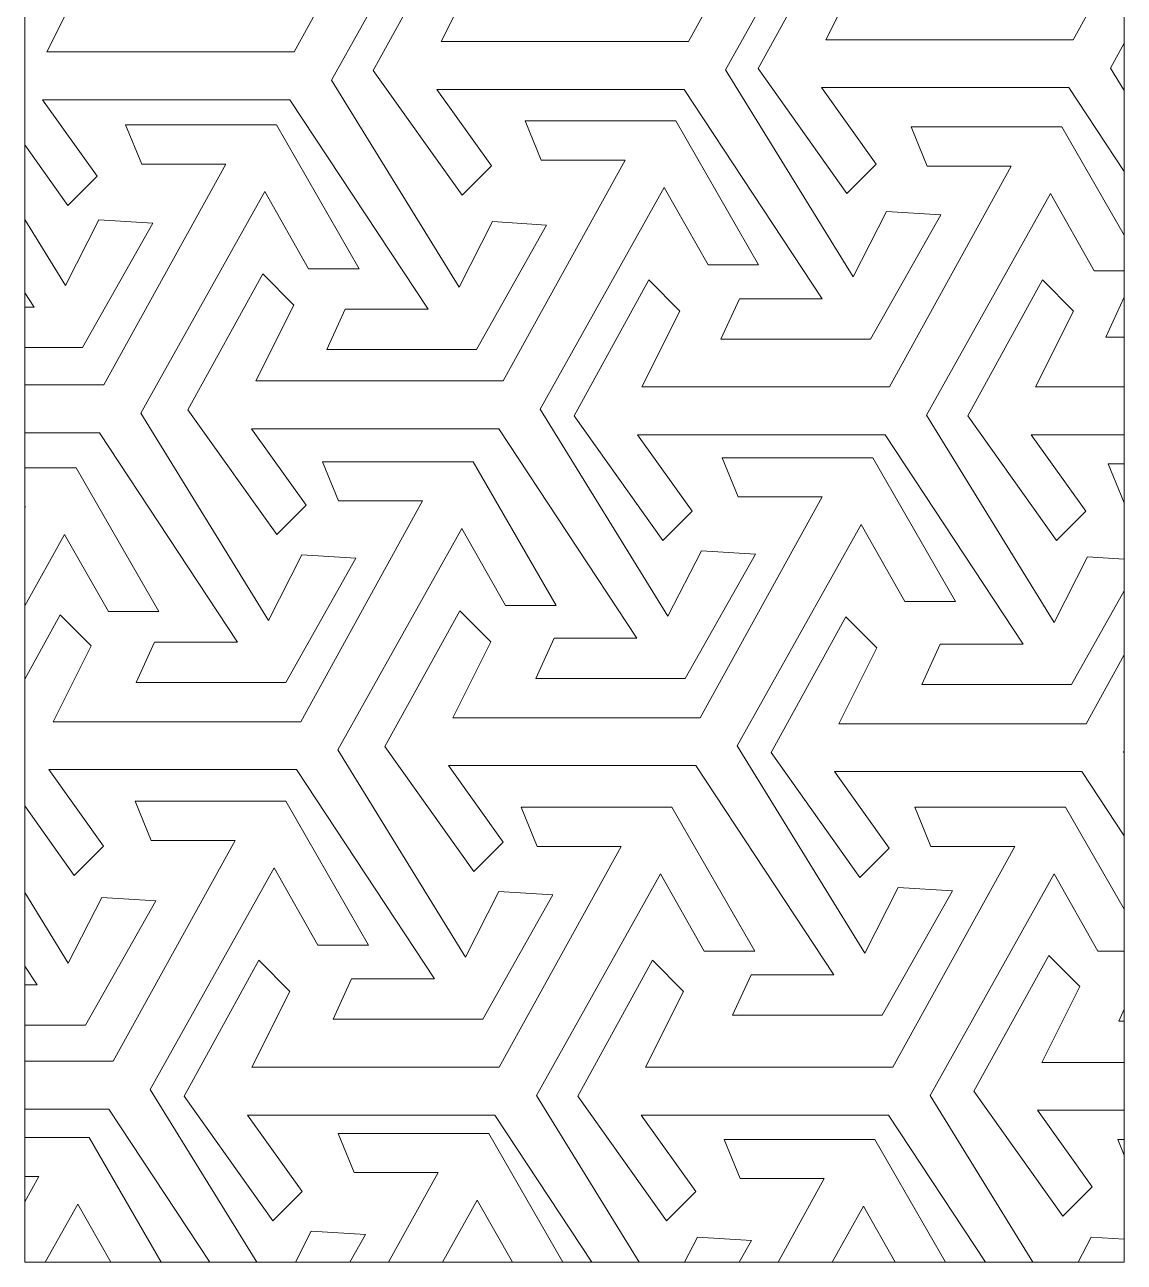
# Model space of a CAD drawing. Header units: centimetres. Extents: x -80 to 66, y -27 to 25.
# Drawn here: x 1.39 to 10.22, y -6.52 to 3.41 of the extents above; entities that cross this region are included whole.
import ezdxf

# ---------------------------------------------------------------- set-up
doc = ezdxf.new("R2010")
doc.units = ezdxf.units.CM
doc.header["$MEASUREMENT"] = 0
doc.layers.add('Layer 1', color=7, linetype='Continuous')

msp = doc.modelspace()

# ---------------------------------------------------------------- linework, layer by layer
at = {"layer": 'Layer 1', "lineweight": 20}
for points, knots in [([(1.39171, 10.03271), (1.39171, 10.03271), (10.22062, 10.03271), (10.22062, 10.03271), (10.22062, 10.03271), (10.22062, -6.52151), (10.22062, -6.52151), (10.22062, -6.52151), (1.39171, -6.52151), (1.39171, -6.52151), (1.39171, -6.52151), (1.39171, 10.03271), (1.39171, 10.03271)], [0, 0, 0, 0, 0.25, 0.25, 0.25, 0.5, 0.5, 0.5, 0.75, 0.75, 0.75, 1, 1, 1, 1]), ([(4.9036, 2.04506), (4.9036, 2.04506), (5.13919, 2.28062), (5.13919, 2.28062), (5.13919, 2.28062), (4.70035, 2.89502), (4.70035, 2.89502), (4.70035, 2.89502), (6.68665, 2.89502), (6.68665, 2.89502), (6.68665, 2.89502), (7.79529, 1.21358), (7.79529, 1.21358), (7.79529, 1.21358), (7.1301, 1.21358), (7.1301, 1.21358), (7.1301, 1.21358), (6.98229, 0.89022), (6.98229, 0.89022), (6.98229, 0.89022), (8.18331, 0.89022), (8.18331, 0.89022), (8.18331, 0.89022), (8.74687, 1.888), (8.74687, 1.888), (8.74687, 1.888), (8.31265, 1.91572), (8.31265, 1.91572), (8.31265, 1.91572), (8.04473, 1.38912), (8.04473, 1.38912), (8.04473, 1.38912), (7.01925, 3.05208), (7.01925, 3.05208), (7.01925, 3.05208), (8.01497, 4.83098), (8.01497, 4.83098), (8.01497, 4.83098), (8.36604, 4.21197), (8.36604, 4.21197), (8.36604, 4.21197), (8.77253, 4.21197), (8.77253, 4.21197), (8.77253, 4.21197), (8.10735, 5.36681), (8.10735, 5.36681), (8.10735, 5.36681), (6.89707, 5.36681), (6.89707, 5.36681), (6.89707, 5.36681), (7.02642, 5.05269), (7.02642, 5.05269), (7.02642, 5.05269), (7.70085, 5.05269), (7.70085, 5.05269), (7.70085, 5.05269), (6.72153, 3.27887), (6.72153, 3.27887), (6.72153, 3.27887), (4.7352, 3.27887), (4.7352, 3.27887), (4.7352, 3.27887), (5.04009, 3.88863), (5.04009, 3.88863), (5.04009, 3.88863), (4.79067, 4.13807), (4.79067, 4.13807), (4.79067, 4.13807), (4.19012, 3.04789), (4.19012, 3.04789), (4.19012, 3.04789), (4.9036, 2.04506), (4.9036, 2.04506)], [0, 0, 0, 0, 0.0416667, 0.0416667, 0.0416667, 0.0833333, 0.0833333, 0.0833333, 0.125, 0.125, 0.125, 0.1666667, 0.1666667, 0.1666667, 0.2083333, 0.2083333, 0.2083333, 0.25, 0.25, 0.25, 0.2916667, 0.2916667, 0.2916667, 0.3333333, 0.3333333, 0.3333333, 0.375, 0.375, 0.375, 0.4166667, 0.4166667, 0.4166667, 0.4583333, 0.4583333, 0.4583333, 0.5, 0.5, 0.5, 0.5416667, 0.5416667, 0.5416667, 0.5833333, 0.5833333, 0.5833333, 0.625, 0.625, 0.625, 0.6666667, 0.6666667, 0.6666667, 0.7083333, 0.7083333, 0.7083333, 0.75, 0.75, 0.75, 0.7916667, 0.7916667, 0.7916667, 0.8333333, 0.8333333, 0.8333333, 0.875, 0.875, 0.875, 0.9166667, 0.9166667, 0.9166667, 0.9583333, 0.9583333, 0.9583333, 1, 1, 1, 1]), ([(1.73832, 1.96254), (1.73832, 1.96254), (1.97391, 2.19811), (1.97391, 2.19811), (1.97391, 2.19811), (1.53507, 2.81251), (1.53507, 2.81251), (1.53507, 2.81251), (3.52137, 2.81251), (3.52137, 2.81251), (3.52137, 2.81251), (4.63001, 1.13107), (4.63001, 1.13107), (4.63001, 1.13107), (3.96482, 1.13107), (3.96482, 1.13107), (3.96482, 1.13107), (3.81701, 0.80771), (3.81701, 0.80771), (3.81701, 0.80771), (5.01803, 0.80771), (5.01803, 0.80771), (5.01803, 0.80771), (5.58159, 1.80549), (5.58159, 1.80549), (5.58159, 1.80549), (5.14736, 1.83321), (5.14736, 1.83321), (5.14736, 1.83321), (4.87945, 1.30661), (4.87945, 1.30661), (4.87945, 1.30661), (3.85397, 2.96957), (3.85397, 2.96957), (3.85397, 2.96957), (4.84969, 4.74847), (4.84969, 4.74847), (4.84969, 4.74847), (5.20075, 4.12946), (5.20075, 4.12946), (5.20075, 4.12946), (5.60725, 4.12946), (5.60725, 4.12946), (5.60725, 4.12946), (4.94207, 5.2843), (4.94207, 5.2843), (4.94207, 5.2843), (3.73178, 5.2843), (3.73178, 5.2843), (3.73178, 5.2843), (3.86114, 4.97018), (3.86114, 4.97018), (3.86114, 4.97018), (4.53557, 4.97018), (4.53557, 4.97018), (4.53557, 4.97018), (3.55625, 3.19636), (3.55625, 3.19636), (3.55625, 3.19636), (1.56992, 3.19636), (1.56992, 3.19636), (1.56992, 3.19636), (1.87481, 3.80612), (1.87481, 3.80612), (1.87481, 3.80612), (1.62539, 4.05556), (1.62539, 4.05556), (1.62539, 4.05556), (1.39171, 3.63136), (1.39171, 3.63136)], [0, 0, 0, 0, 0.0434783, 0.0434783, 0.0434783, 0.0869565, 0.0869565, 0.0869565, 0.1304348, 0.1304348, 0.1304348, 0.173913, 0.173913, 0.173913, 0.2173913, 0.2173913, 0.2173913, 0.2608696, 0.2608696, 0.2608696, 0.3043478, 0.3043478, 0.3043478, 0.3478261, 0.3478261, 0.3478261, 0.3913043, 0.3913043, 0.3913043, 0.4347826, 0.4347826, 0.4347826, 0.4782609, 0.4782609, 0.4782609, 0.5217391, 0.5217391, 0.5217391, 0.5652174, 0.5652174, 0.5652174, 0.6086957, 0.6086957, 0.6086957, 0.6521739, 0.6521739, 0.6521739, 0.6956522, 0.6956522, 0.6956522, 0.7391304, 0.7391304, 0.7391304, 0.7826087, 0.7826087, 0.7826087, 0.826087, 0.826087, 0.826087, 0.8695652, 0.8695652, 0.8695652, 0.9130435, 0.9130435, 0.9130435, 0.9565217, 0.9565217, 0.9565217, 1, 1, 1, 1]), ([(10.22062, 4.03439), (10.22062, 4.03439), (9.8116, 3.29354), (9.8116, 3.29354), (9.8116, 3.29354), (7.82528, 3.29354), (7.82528, 3.29354), (7.82528, 3.29354), (8.13017, 3.90329), (8.13017, 3.90329), (8.13017, 3.90329), (7.88074, 4.15273), (7.88074, 4.15273), (7.88074, 4.15273), (7.2802, 3.06255), (7.2802, 3.06255), (7.2802, 3.06255), (7.99368, 2.05972), (7.99368, 2.05972)], [0, 0, 0, 0, 0.1666667, 0.1666667, 0.1666667, 0.3333333, 0.3333333, 0.3333333, 0.5, 0.5, 0.5, 0.6666667, 0.6666667, 0.6666667, 0.8333333, 0.8333333, 0.8333333, 1, 1, 1, 1]), ([(10.22062, 2.88625), (10.22062, 2.88625), (10.10932, 3.06674), (10.10932, 3.06674), (10.10932, 3.06674), (10.22062, 3.26558), (10.22062, 3.26558)], [0, 0, 0, 0, 0.5, 0.5, 0.5, 1, 1, 1, 1]), ([(7.99368, 2.05972), (7.99368, 2.05972), (8.22927, 2.29529), (8.22927, 2.29529), (8.22927, 2.29529), (7.79042, 2.90969), (7.79042, 2.90969), (7.79042, 2.90969), (9.77673, 2.90969), (9.77673, 2.90969), (9.77673, 2.90969), (10.22062, 2.23645), (10.22062, 2.23645)], [0, 0, 0, 0, 0.25, 0.25, 0.25, 0.5, 0.5, 0.5, 0.75, 0.75, 0.75, 1, 1, 1, 1]), ([(1.39171, 0.13816), (1.39171, 0.13816), (1.99131, 0.13816), (1.99131, 0.13816), (1.99131, 0.13816), (3.09995, -1.54328), (3.09995, -1.54328), (3.09995, -1.54328), (2.43476, -1.54328), (2.43476, -1.54328), (2.43476, -1.54328), (2.28695, -1.86664), (2.28695, -1.86664), (2.28695, -1.86664), (3.48797, -1.86664), (3.48797, -1.86664), (3.48797, -1.86664), (4.05152, -0.86886), (4.05152, -0.86886), (4.05152, -0.86886), (3.6173, -0.84114), (3.6173, -0.84114), (3.6173, -0.84114), (3.34939, -1.36774), (3.34939, -1.36774), (3.34939, -1.36774), (2.3239, 0.29522), (2.3239, 0.29522), (2.3239, 0.29522), (3.31962, 2.07412), (3.31962, 2.07412), (3.31962, 2.07412), (3.67069, 1.45512), (3.67069, 1.45512), (3.67069, 1.45512), (4.07719, 1.45512), (4.07719, 1.45512), (4.07719, 1.45512), (3.41201, 2.60995), (3.41201, 2.60995), (3.41201, 2.60995), (2.20172, 2.60995), (2.20172, 2.60995), (2.20172, 2.60995), (2.33108, 2.29583), (2.33108, 2.29583), (2.33108, 2.29583), (3.00551, 2.29583), (3.00551, 2.29583), (3.00551, 2.29583), (2.02619, 0.52201), (2.02619, 0.52201), (2.02619, 0.52201), (1.39171, 0.52201), (1.39171, 0.52201)], [0, 0, 0, 0, 0.0555556, 0.0555556, 0.0555556, 0.1111111, 0.1111111, 0.1111111, 0.1666667, 0.1666667, 0.1666667, 0.2222222, 0.2222222, 0.2222222, 0.2777778, 0.2777778, 0.2777778, 0.3333333, 0.3333333, 0.3333333, 0.3888889, 0.3888889, 0.3888889, 0.4444444, 0.4444444, 0.4444444, 0.5, 0.5, 0.5, 0.5555556, 0.5555556, 0.5555556, 0.6111111, 0.6111111, 0.6111111, 0.6666667, 0.6666667, 0.6666667, 0.7222222, 0.7222222, 0.7222222, 0.7777778, 0.7777778, 0.7777778, 0.8333333, 0.8333333, 0.8333333, 0.8888889, 0.8888889, 0.8888889, 0.9444444, 0.9444444, 0.9444444, 1, 1, 1, 1]), ([(3.4158, -0.67957), (3.4158, -0.67957), (3.65139, -0.444), (3.65139, -0.444), (3.65139, -0.444), (3.21254, 0.1704), (3.21254, 0.1704), (3.21254, 0.1704), (5.19885, 0.1704), (5.19885, 0.1704), (5.19885, 0.1704), (6.30748, -1.51104), (6.30748, -1.51104), (6.30748, -1.51104), (5.6423, -1.51104), (5.6423, -1.51104), (5.6423, -1.51104), (5.49449, -1.8344), (5.49449, -1.8344), (5.49449, -1.8344), (6.69551, -1.8344), (6.69551, -1.8344), (6.69551, -1.8344), (7.25906, -0.83663), (7.25906, -0.83663), (7.25906, -0.83663), (6.82484, -0.8089), (6.82484, -0.8089), (6.82484, -0.8089), (6.55692, -1.33551), (6.55692, -1.33551), (6.55692, -1.33551), (5.53144, 0.32746), (5.53144, 0.32746), (5.53144, 0.32746), (6.52716, 2.10635), (6.52716, 2.10635), (6.52716, 2.10635), (6.87823, 1.48735), (6.87823, 1.48735), (6.87823, 1.48735), (7.28473, 1.48735), (7.28473, 1.48735), (7.28473, 1.48735), (6.61954, 2.64219), (6.61954, 2.64219), (6.61954, 2.64219), (5.40926, 2.64219), (5.40926, 2.64219), (5.40926, 2.64219), (5.53861, 2.32807), (5.53861, 2.32807), (5.53861, 2.32807), (6.21305, 2.32807), (6.21305, 2.32807), (6.21305, 2.32807), (5.23373, 0.55425), (5.23373, 0.55425), (5.23373, 0.55425), (3.2474, 0.55425), (3.2474, 0.55425), (3.2474, 0.55425), (3.55229, 1.16401), (3.55229, 1.16401), (3.55229, 1.16401), (3.30287, 1.41344), (3.30287, 1.41344), (3.30287, 1.41344), (2.70232, 0.32327), (2.70232, 0.32327), (2.70232, 0.32327), (3.4158, -0.67957), (3.4158, -0.67957)], [0, 0, 0, 0, 0.0416667, 0.0416667, 0.0416667, 0.0833333, 0.0833333, 0.0833333, 0.125, 0.125, 0.125, 0.1666667, 0.1666667, 0.1666667, 0.2083333, 0.2083333, 0.2083333, 0.25, 0.25, 0.25, 0.2916667, 0.2916667, 0.2916667, 0.3333333, 0.3333333, 0.3333333, 0.375, 0.375, 0.375, 0.4166667, 0.4166667, 0.4166667, 0.4583333, 0.4583333, 0.4583333, 0.5, 0.5, 0.5, 0.5416667, 0.5416667, 0.5416667, 0.5833333, 0.5833333, 0.5833333, 0.625, 0.625, 0.625, 0.6666667, 0.6666667, 0.6666667, 0.7083333, 0.7083333, 0.7083333, 0.75, 0.75, 0.75, 0.7916667, 0.7916667, 0.7916667, 0.8333333, 0.8333333, 0.8333333, 0.875, 0.875, 0.875, 0.9166667, 0.9166667, 0.9166667, 0.9583333, 0.9583333, 0.9583333, 1, 1, 1, 1]), ([(10.22062, 1.72513), (10.22062, 1.72513), (9.72022, 2.59387), (9.72022, 2.59387), (9.72022, 2.59387), (8.50994, 2.59387), (8.50994, 2.59387), (8.50994, 2.59387), (8.63929, 2.27976), (8.63929, 2.27976), (8.63929, 2.27976), (9.31373, 2.27976), (9.31373, 2.27976), (9.31373, 2.27976), (8.33441, 0.50593), (8.33441, 0.50593), (8.33441, 0.50593), (6.34808, 0.50593), (6.34808, 0.50593), (6.34808, 0.50593), (6.65297, 1.11569), (6.65297, 1.11569), (6.65297, 1.11569), (6.40355, 1.36513), (6.40355, 1.36513), (6.40355, 1.36513), (5.803, 0.27495), (5.803, 0.27495), (5.803, 0.27495), (6.51648, -0.72788), (6.51648, -0.72788)], [0, 0, 0, 0, 0.1, 0.1, 0.1, 0.2, 0.2, 0.2, 0.3, 0.3, 0.3, 0.4, 0.4, 0.4, 0.5, 0.5, 0.5, 0.6, 0.6, 0.6, 0.7, 0.7, 0.7, 0.8, 0.8, 0.8, 0.9, 0.9, 0.9, 1, 1, 1, 1]), ([(10.22062, -0.87606), (10.22062, -0.87606), (9.92552, -0.85722), (9.92552, -0.85722), (9.92552, -0.85722), (9.6576, -1.38382), (9.6576, -1.38382), (9.6576, -1.38382), (8.63212, 0.27914), (8.63212, 0.27914), (8.63212, 0.27914), (9.62784, 2.05804), (9.62784, 2.05804), (9.62784, 2.05804), (9.97891, 1.43904), (9.97891, 1.43904), (9.97891, 1.43904), (10.22062, 1.43904), (10.22062, 1.43904)], [0, 0, 0, 0, 0.1666667, 0.1666667, 0.1666667, 0.3333333, 0.3333333, 0.3333333, 0.5, 0.5, 0.5, 0.6666667, 0.6666667, 0.6666667, 0.8333333, 0.8333333, 0.8333333, 1, 1, 1, 1]), ([(1.39171, 0.82239), (1.39171, 0.82239), (1.85633, 0.82239), (1.85633, 0.82239), (1.85633, 0.82239), (2.41989, 1.82017), (2.41989, 1.82017), (2.41989, 1.82017), (1.98567, 1.84789), (1.98567, 1.84789), (1.98567, 1.84789), (1.71775, 1.32129), (1.71775, 1.32129), (1.71775, 1.32129), (1.39171, 1.85001), (1.39171, 1.85001)], [0, 0, 0, 0, 0.2, 0.2, 0.2, 0.4, 0.4, 0.4, 0.6, 0.6, 0.6, 0.8, 0.8, 0.8, 1, 1, 1, 1]), ([(10.22062, 0.50593), (10.22062, 0.50593), (9.50893, 0.50593), (9.50893, 0.50593), (9.50893, 0.50593), (9.81381, 1.11569), (9.81381, 1.11569), (9.81381, 1.11569), (9.56439, 1.36513), (9.56439, 1.36513), (9.56439, 1.36513), (8.96385, 0.27495), (8.96385, 0.27495), (8.96385, 0.27495), (9.67733, -0.72788), (9.67733, -0.72788)], [0, 0, 0, 0, 0.2, 0.2, 0.2, 0.4, 0.4, 0.4, 0.6, 0.6, 0.6, 0.8, 0.8, 0.8, 1, 1, 1, 1]), ([(1.39171, 1.26194), (1.39171, 1.26194), (1.46831, 1.14576), (1.46831, 1.14576), (1.46831, 1.14576), (1.39171, 1.14576), (1.39171, 1.14576)], [0, 0, 0, 0, 0.5, 0.5, 0.5, 1, 1, 1, 1]), ([(10.22062, 1.22825), (10.22062, 1.22825), (10.22018, 1.22825), (10.22018, 1.22825), (10.22018, 1.22825), (10.07237, 0.90488), (10.07237, 0.90488), (10.07237, 0.90488), (10.22062, 0.90488), (10.22062, 0.90488)], [0, 0, 0, 0, 0.3333333, 0.3333333, 0.3333333, 0.6666667, 0.6666667, 0.6666667, 1, 1, 1, 1]), ([(6.51648, -0.72788), (6.51648, -0.72788), (6.75207, -0.49231), (6.75207, -0.49231), (6.75207, -0.49231), (6.31322, 0.12208), (6.31322, 0.12208), (6.31322, 0.12208), (8.29953, 0.12208), (8.29953, 0.12208), (8.29953, 0.12208), (9.40816, -1.55935), (9.40816, -1.55935), (9.40816, -1.55935), (8.74298, -1.55935), (8.74298, -1.55935), (8.74298, -1.55935), (8.59517, -1.88272), (8.59517, -1.88272), (8.59517, -1.88272), (9.79619, -1.88272), (9.79619, -1.88272), (9.79619, -1.88272), (10.22062, -1.13126), (10.22062, -1.13126)], [0, 0, 0, 0, 0.125, 0.125, 0.125, 0.25, 0.25, 0.25, 0.375, 0.375, 0.375, 0.5, 0.5, 0.5, 0.625, 0.625, 0.625, 0.75, 0.75, 0.75, 0.875, 0.875, 0.875, 1, 1, 1, 1]), ([(9.67733, -0.72788), (9.67733, -0.72788), (9.91291, -0.49231), (9.91291, -0.49231), (9.91291, -0.49231), (9.47407, 0.12208), (9.47407, 0.12208), (9.47407, 0.12208), (10.22062, 0.12208), (10.22062, 0.12208)], [0, 0, 0, 0, 0.3333333, 0.3333333, 0.3333333, 0.6666667, 0.6666667, 0.6666667, 1, 1, 1, 1]), ([(1.7896, -3.41574), (1.7896, -3.41574), (2.02519, -3.18017), (2.02519, -3.18017), (2.02519, -3.18017), (1.58634, -2.56578), (1.58634, -2.56578), (1.58634, -2.56578), (3.57265, -2.56578), (3.57265, -2.56578), (3.57265, -2.56578), (4.68129, -4.24721), (4.68129, -4.24721), (4.68129, -4.24721), (4.0161, -4.24721), (4.0161, -4.24721), (4.0161, -4.24721), (3.86829, -4.57058), (3.86829, -4.57058), (3.86829, -4.57058), (5.06931, -4.57058), (5.06931, -4.57058), (5.06931, -4.57058), (5.63286, -3.5728), (5.63286, -3.5728), (5.63286, -3.5728), (5.19864, -3.54508), (5.19864, -3.54508), (5.19864, -3.54508), (4.93072, -4.07168), (4.93072, -4.07168), (4.93072, -4.07168), (3.90524, -2.40872), (3.90524, -2.40872), (3.90524, -2.40872), (4.90096, -0.62982), (4.90096, -0.62982), (4.90096, -0.62982), (5.25203, -1.24882), (5.25203, -1.24882), (5.25203, -1.24882), (5.65853, -1.24882), (5.65853, -1.24882), (5.65853, -1.24882), (4.99334, -0.09399), (4.99334, -0.09399), (4.99334, -0.09399), (3.78306, -0.09399), (3.78306, -0.09399), (3.78306, -0.09399), (3.91241, -0.4081), (3.91241, -0.4081), (3.91241, -0.4081), (4.58685, -0.4081), (4.58685, -0.4081), (4.58685, -0.4081), (3.60753, -2.18193), (3.60753, -2.18193), (3.60753, -2.18193), (1.6212, -2.18193), (1.6212, -2.18193), (1.6212, -2.18193), (1.92609, -1.57217), (1.92609, -1.57217), (1.92609, -1.57217), (1.67667, -1.32273), (1.67667, -1.32273), (1.67667, -1.32273), (1.39171, -1.84002), (1.39171, -1.84002)], [0, 0, 0, 0, 0.0434783, 0.0434783, 0.0434783, 0.0869565, 0.0869565, 0.0869565, 0.1304348, 0.1304348, 0.1304348, 0.173913, 0.173913, 0.173913, 0.2173913, 0.2173913, 0.2173913, 0.2608696, 0.2608696, 0.2608696, 0.3043478, 0.3043478, 0.3043478, 0.3478261, 0.3478261, 0.3478261, 0.3913043, 0.3913043, 0.3913043, 0.4347826, 0.4347826, 0.4347826, 0.4782609, 0.4782609, 0.4782609, 0.5217391, 0.5217391, 0.5217391, 0.5652174, 0.5652174, 0.5652174, 0.6086957, 0.6086957, 0.6086957, 0.6521739, 0.6521739, 0.6521739, 0.6956522, 0.6956522, 0.6956522, 0.7391304, 0.7391304, 0.7391304, 0.7826087, 0.7826087, 0.7826087, 0.826087, 0.826087, 0.826087, 0.8695652, 0.8695652, 0.8695652, 0.9130435, 0.9130435, 0.9130435, 0.9565217, 0.9565217, 0.9565217, 1, 1, 1, 1]), ([(4.99714, -3.38351), (4.99714, -3.38351), (5.23272, -3.14794), (5.23272, -3.14794), (5.23272, -3.14794), (4.79388, -2.53354), (4.79388, -2.53354), (4.79388, -2.53354), (6.78019, -2.53354), (6.78019, -2.53354), (6.78019, -2.53354), (7.88882, -4.21498), (7.88882, -4.21498), (7.88882, -4.21498), (7.22364, -4.21498), (7.22364, -4.21498), (7.22364, -4.21498), (7.07583, -4.53834), (7.07583, -4.53834), (7.07583, -4.53834), (8.27684, -4.53834), (8.27684, -4.53834), (8.27684, -4.53834), (8.8404, -3.54057), (8.8404, -3.54057), (8.8404, -3.54057), (8.40618, -3.51284), (8.40618, -3.51284), (8.40618, -3.51284), (8.13826, -4.03945), (8.13826, -4.03945), (8.13826, -4.03945), (7.11278, -2.37648), (7.11278, -2.37648), (7.11278, -2.37648), (8.1085, -0.59759), (8.1085, -0.59759), (8.1085, -0.59759), (8.45957, -1.21659), (8.45957, -1.21659), (8.45957, -1.21659), (8.86607, -1.21659), (8.86607, -1.21659), (8.86607, -1.21659), (8.20088, -0.06175), (8.20088, -0.06175), (8.20088, -0.06175), (6.9906, -0.06175), (6.9906, -0.06175), (6.9906, -0.06175), (7.11995, -0.37587), (7.11995, -0.37587), (7.11995, -0.37587), (7.79438, -0.37587), (7.79438, -0.37587), (7.79438, -0.37587), (6.81506, -2.14969), (6.81506, -2.14969), (6.81506, -2.14969), (4.82874, -2.14969), (4.82874, -2.14969), (4.82874, -2.14969), (5.13362, -1.53993), (5.13362, -1.53993), (5.13362, -1.53993), (4.8842, -1.29049), (4.8842, -1.29049), (4.8842, -1.29049), (4.28366, -2.38067), (4.28366, -2.38067), (4.28366, -2.38067), (4.99714, -3.38351), (4.99714, -3.38351)], [0, 0, 0, 0, 0.0416667, 0.0416667, 0.0416667, 0.0833333, 0.0833333, 0.0833333, 0.125, 0.125, 0.125, 0.1666667, 0.1666667, 0.1666667, 0.2083333, 0.2083333, 0.2083333, 0.25, 0.25, 0.25, 0.2916667, 0.2916667, 0.2916667, 0.3333333, 0.3333333, 0.3333333, 0.375, 0.375, 0.375, 0.4166667, 0.4166667, 0.4166667, 0.4583333, 0.4583333, 0.4583333, 0.5, 0.5, 0.5, 0.5416667, 0.5416667, 0.5416667, 0.5833333, 0.5833333, 0.5833333, 0.625, 0.625, 0.625, 0.6666667, 0.6666667, 0.6666667, 0.7083333, 0.7083333, 0.7083333, 0.75, 0.75, 0.75, 0.7916667, 0.7916667, 0.7916667, 0.8333333, 0.8333333, 0.8333333, 0.875, 0.875, 0.875, 0.9166667, 0.9166667, 0.9166667, 0.9583333, 0.9583333, 0.9583333, 1, 1, 1, 1]), ([(1.39171, -1.25008), (1.39171, -1.25008), (1.71186, -0.67812), (1.71186, -0.67812), (1.71186, -0.67812), (2.06293, -1.29712), (2.06293, -1.29712), (2.06293, -1.29712), (2.46943, -1.29712), (2.46943, -1.29712), (2.46943, -1.29712), (1.80425, -0.14228), (1.80425, -0.14228), (1.80425, -0.14228), (1.39171, -0.14228), (1.39171, -0.14228)], [0, 0, 0, 0, 0.2, 0.2, 0.2, 0.4, 0.4, 0.4, 0.6, 0.6, 0.6, 0.8, 0.8, 0.8, 1, 1, 1, 1]), ([(10.22062, -0.11007), (10.22062, -0.11007), (10.09128, -0.11007), (10.09128, -0.11007), (10.09128, -0.11007), (10.22062, -0.42416), (10.22062, -0.42416)], [0, 0, 0, 0, 0.5, 0.5, 0.5, 1, 1, 1, 1]), ([(1.39171, -0.4564), (1.39171, -0.4564), (1.39775, -0.4564), (1.39775, -0.4564), (1.39775, -0.4564), (1.39171, -0.46734), (1.39171, -0.46734)], [0, 0, 0, 0, 0.5, 0.5, 0.5, 1, 1, 1, 1]), ([(10.22062, -1.64578), (10.22062, -1.64578), (9.91574, -2.198), (9.91574, -2.198), (9.91574, -2.198), (7.92942, -2.198), (7.92942, -2.198), (7.92942, -2.198), (8.2343, -1.58825), (8.2343, -1.58825), (8.2343, -1.58825), (7.98488, -1.33881), (7.98488, -1.33881), (7.98488, -1.33881), (7.38434, -2.42899), (7.38434, -2.42899), (7.38434, -2.42899), (8.09782, -3.43182), (8.09782, -3.43182)], [0, 0, 0, 0, 0.1666667, 0.1666667, 0.1666667, 0.3333333, 0.3333333, 0.3333333, 0.5, 0.5, 0.5, 0.6666667, 0.6666667, 0.6666667, 0.8333333, 0.8333333, 0.8333333, 1, 1, 1, 1]), ([(10.22062, -2.43641), (10.22062, -2.43641), (10.21346, -2.4248), (10.21346, -2.4248), (10.21346, -2.4248), (10.22062, -2.41201), (10.22062, -2.41201)], [0, 0, 0, 0, 0.5, 0.5, 0.5, 1, 1, 1, 1]), ([(8.09782, -3.43182), (8.09782, -3.43182), (8.33341, -3.19625), (8.33341, -3.19625), (8.33341, -3.19625), (7.89456, -2.58186), (7.89456, -2.58186), (7.89456, -2.58186), (9.88087, -2.58186), (9.88087, -2.58186), (9.88087, -2.58186), (10.22062, -3.09715), (10.22062, -3.09715)], [0, 0, 0, 0, 0.25, 0.25, 0.25, 0.5, 0.5, 0.5, 0.75, 0.75, 0.75, 1, 1, 1, 1]), ([(3.25466, -6.52151), (3.25466, -6.52151), (2.39945, -5.13466), (2.39945, -5.13466), (2.39945, -5.13466), (3.39517, -3.35577), (3.39517, -3.35577), (3.39517, -3.35577), (3.74624, -3.97477), (3.74624, -3.97477), (3.74624, -3.97477), (4.15274, -3.97477), (4.15274, -3.97477), (4.15274, -3.97477), (3.48755, -2.81993), (3.48755, -2.81993), (3.48755, -2.81993), (2.27727, -2.81993), (2.27727, -2.81993), (2.27727, -2.81993), (2.40662, -3.13405), (2.40662, -3.13405), (2.40662, -3.13405), (3.08106, -3.13405), (3.08106, -3.13405), (3.08106, -3.13405), (2.10174, -4.90787), (2.10174, -4.90787), (2.10174, -4.90787), (1.39171, -4.90787), (1.39171, -4.90787)], [0, 0, 0, 0, 0.1, 0.1, 0.1, 0.2, 0.2, 0.2, 0.3, 0.3, 0.3, 0.4, 0.4, 0.4, 0.5, 0.5, 0.5, 0.6, 0.6, 0.6, 0.7, 0.7, 0.7, 0.8, 0.8, 0.8, 0.9, 0.9, 0.9, 1, 1, 1, 1]), ([(3.25466, -6.52151), (3.25466, -6.52151), (2.39945, -5.13466), (2.39945, -5.13466), (2.39945, -5.13466), (3.39517, -3.35577), (3.39517, -3.35577), (3.39517, -3.35577), (3.74624, -3.97477), (3.74624, -3.97477), (3.74624, -3.97477), (4.15274, -3.97477), (4.15274, -3.97477), (4.15274, -3.97477), (3.48755, -2.81993), (3.48755, -2.81993), (3.48755, -2.81993), (2.27727, -2.81993), (2.27727, -2.81993), (2.27727, -2.81993), (2.40662, -3.13405), (2.40662, -3.13405), (2.40662, -3.13405), (3.08106, -3.13405), (3.08106, -3.13405), (3.08106, -3.13405), (2.10174, -4.90787), (2.10174, -4.90787), (2.10174, -4.90787), (1.39171, -4.90787), (1.39171, -4.90787)], [0, 0, 0, 0, 0.1, 0.1, 0.1, 0.2, 0.2, 0.2, 0.3, 0.3, 0.3, 0.4, 0.4, 0.4, 0.5, 0.5, 0.5, 0.6, 0.6, 0.6, 0.7, 0.7, 0.7, 0.8, 0.8, 0.8, 0.9, 0.9, 0.9, 1, 1, 1, 1]), ([(6.32555, -6.52151), (6.32555, -6.52151), (5.50013, -5.18298), (5.50013, -5.18298), (5.50013, -5.18298), (6.49585, -3.40408), (6.49585, -3.40408), (6.49585, -3.40408), (6.84692, -4.02308), (6.84692, -4.02308), (6.84692, -4.02308), (7.25342, -4.02308), (7.25342, -4.02308), (7.25342, -4.02308), (6.58823, -2.86825), (6.58823, -2.86825), (6.58823, -2.86825), (5.37795, -2.86825), (5.37795, -2.86825), (5.37795, -2.86825), (5.5073, -3.18236), (5.5073, -3.18236), (5.5073, -3.18236), (6.18174, -3.18236), (6.18174, -3.18236), (6.18174, -3.18236), (5.20242, -4.95618), (5.20242, -4.95618), (5.20242, -4.95618), (3.21609, -4.95618), (3.21609, -4.95618), (3.21609, -4.95618), (3.52098, -4.34643), (3.52098, -4.34643), (3.52098, -4.34643), (3.27156, -4.09699), (3.27156, -4.09699), (3.27156, -4.09699), (2.67101, -5.18717), (2.67101, -5.18717), (2.67101, -5.18717), (3.38449, -6.19), (3.38449, -6.19)], [0, 0, 0, 0, 0.0714286, 0.0714286, 0.0714286, 0.1428571, 0.1428571, 0.1428571, 0.2142857, 0.2142857, 0.2142857, 0.2857143, 0.2857143, 0.2857143, 0.3571429, 0.3571429, 0.3571429, 0.4285714, 0.4285714, 0.4285714, 0.5, 0.5, 0.5, 0.5714286, 0.5714286, 0.5714286, 0.6428571, 0.6428571, 0.6428571, 0.7142857, 0.7142857, 0.7142857, 0.7857143, 0.7857143, 0.7857143, 0.8571429, 0.8571429, 0.8571429, 0.9285714, 0.9285714, 0.9285714, 1, 1, 1, 1]), ([(6.32555, -6.52151), (6.32555, -6.52151), (5.50013, -5.18298), (5.50013, -5.18298), (5.50013, -5.18298), (6.49585, -3.40408), (6.49585, -3.40408), (6.49585, -3.40408), (6.84692, -4.02308), (6.84692, -4.02308), (6.84692, -4.02308), (7.25342, -4.02308), (7.25342, -4.02308), (7.25342, -4.02308), (6.58823, -2.86825), (6.58823, -2.86825), (6.58823, -2.86825), (5.37795, -2.86825), (5.37795, -2.86825), (5.37795, -2.86825), (5.5073, -3.18236), (5.5073, -3.18236), (5.5073, -3.18236), (6.18174, -3.18236), (6.18174, -3.18236), (6.18174, -3.18236), (5.20242, -4.95618), (5.20242, -4.95618), (5.20242, -4.95618), (3.21609, -4.95618), (3.21609, -4.95618), (3.21609, -4.95618), (3.52098, -4.34643), (3.52098, -4.34643), (3.52098, -4.34643), (3.27156, -4.09699), (3.27156, -4.09699), (3.27156, -4.09699), (2.67101, -5.18717), (2.67101, -5.18717), (2.67101, -5.18717), (3.38449, -6.19), (3.38449, -6.19)], [0, 0, 0, 0, 0.0714286, 0.0714286, 0.0714286, 0.1428571, 0.1428571, 0.1428571, 0.2142857, 0.2142857, 0.2142857, 0.2857143, 0.2857143, 0.2857143, 0.3571429, 0.3571429, 0.3571429, 0.4285714, 0.4285714, 0.4285714, 0.5, 0.5, 0.5, 0.5714286, 0.5714286, 0.5714286, 0.6428571, 0.6428571, 0.6428571, 0.7142857, 0.7142857, 0.7142857, 0.7857143, 0.7857143, 0.7857143, 0.8571429, 0.8571429, 0.8571429, 0.9285714, 0.9285714, 0.9285714, 1, 1, 1, 1]), ([(10.22062, -3.6869), (10.22062, -3.6869), (9.74908, -2.86825), (9.74908, -2.86825), (9.74908, -2.86825), (8.5388, -2.86825), (8.5388, -2.86825), (8.5388, -2.86825), (8.66815, -3.18236), (8.66815, -3.18236), (8.66815, -3.18236), (9.34258, -3.18236), (9.34258, -3.18236), (9.34258, -3.18236), (8.36326, -4.95618), (8.36326, -4.95618), (8.36326, -4.95618), (6.37694, -4.95618), (6.37694, -4.95618), (6.37694, -4.95618), (6.68182, -4.34643), (6.68182, -4.34643), (6.68182, -4.34643), (6.4324, -4.09699), (6.4324, -4.09699), (6.4324, -4.09699), (5.83186, -5.18717), (5.83186, -5.18717), (5.83186, -5.18717), (6.54534, -6.19), (6.54534, -6.19)], [0, 0, 0, 0, 0.1, 0.1, 0.1, 0.2, 0.2, 0.2, 0.3, 0.3, 0.3, 0.4, 0.4, 0.4, 0.5, 0.5, 0.5, 0.6, 0.6, 0.6, 0.7, 0.7, 0.7, 0.8, 0.8, 0.8, 0.9, 0.9, 0.9, 1, 1, 1, 1]), ([(10.22062, -3.6869), (10.22062, -3.6869), (9.74908, -2.86825), (9.74908, -2.86825), (9.74908, -2.86825), (8.5388, -2.86825), (8.5388, -2.86825), (8.5388, -2.86825), (8.66815, -3.18236), (8.66815, -3.18236), (8.66815, -3.18236), (9.34258, -3.18236), (9.34258, -3.18236), (9.34258, -3.18236), (8.36326, -4.95618), (8.36326, -4.95618), (8.36326, -4.95618), (6.37694, -4.95618), (6.37694, -4.95618), (6.37694, -4.95618), (6.68182, -4.34643), (6.68182, -4.34643), (6.68182, -4.34643), (6.4324, -4.09699), (6.4324, -4.09699), (6.4324, -4.09699), (5.83186, -5.18717), (5.83186, -5.18717), (5.83186, -5.18717), (6.54534, -6.19), (6.54534, -6.19)], [0, 0, 0, 0, 0.1, 0.1, 0.1, 0.2, 0.2, 0.2, 0.3, 0.3, 0.3, 0.4, 0.4, 0.4, 0.5, 0.5, 0.5, 0.6, 0.6, 0.6, 0.7, 0.7, 0.7, 0.8, 0.8, 0.8, 0.9, 0.9, 0.9, 1, 1, 1, 1]), ([(9.4864, -6.52151), (9.4864, -6.52151), (8.66098, -5.18298), (8.66098, -5.18298), (8.66098, -5.18298), (9.6567, -3.40408), (9.6567, -3.40408), (9.6567, -3.40408), (10.00777, -4.02308), (10.00777, -4.02308), (10.00777, -4.02308), (10.22062, -4.02308), (10.22062, -4.02308)], [0, 0, 0, 0, 0.25, 0.25, 0.25, 0.5, 0.5, 0.5, 0.75, 0.75, 0.75, 1, 1, 1, 1]), ([(9.4864, -6.52151), (9.4864, -6.52151), (8.66098, -5.18298), (8.66098, -5.18298), (8.66098, -5.18298), (9.6567, -3.40408), (9.6567, -3.40408), (9.6567, -3.40408), (10.00777, -4.02308), (10.00777, -4.02308), (10.00777, -4.02308), (10.22062, -4.02308), (10.22062, -4.02308)], [0, 0, 0, 0, 0.25, 0.25, 0.25, 0.5, 0.5, 0.5, 0.75, 0.75, 0.75, 1, 1, 1, 1]), ([(1.39171, -4.61887), (1.39171, -4.61887), (1.88021, -4.61887), (1.88021, -4.61887), (1.88021, -4.61887), (2.44376, -3.6211), (2.44376, -3.6211), (2.44376, -3.6211), (2.00954, -3.59337), (2.00954, -3.59337), (2.00954, -3.59337), (1.74163, -4.11998), (1.74163, -4.11998), (1.74163, -4.11998), (1.39171, -3.55254), (1.39171, -3.55254)], [0, 0, 0, 0, 0.2, 0.2, 0.2, 0.4, 0.4, 0.4, 0.6, 0.6, 0.6, 0.8, 0.8, 0.8, 1, 1, 1, 1]), ([(10.22062, -4.91689), (10.22062, -4.91689), (9.55915, -4.91689), (9.55915, -4.91689), (9.55915, -4.91689), (9.86403, -4.30714), (9.86403, -4.30714), (9.86403, -4.30714), (9.61461, -4.0577), (9.61461, -4.0577), (9.61461, -4.0577), (9.01407, -5.14787), (9.01407, -5.14787), (9.01407, -5.14787), (9.72755, -6.15071), (9.72755, -6.15071)], [0, 0, 0, 0, 0.2, 0.2, 0.2, 0.4, 0.4, 0.4, 0.6, 0.6, 0.6, 0.8, 0.8, 0.8, 1, 1, 1, 1]), ([(10.22062, -4.91689), (10.22062, -4.91689), (9.55915, -4.91689), (9.55915, -4.91689), (9.55915, -4.91689), (9.86403, -4.30714), (9.86403, -4.30714), (9.86403, -4.30714), (9.61461, -4.0577), (9.61461, -4.0577), (9.61461, -4.0577), (9.01407, -5.14787), (9.01407, -5.14787), (9.01407, -5.14787), (9.72755, -6.15071), (9.72755, -6.15071)], [0, 0, 0, 0, 0.2, 0.2, 0.2, 0.4, 0.4, 0.4, 0.6, 0.6, 0.6, 0.8, 0.8, 0.8, 1, 1, 1, 1]), ([(1.39171, -4.14312), (1.39171, -4.14312), (1.49219, -4.29551), (1.49219, -4.29551), (1.49219, -4.29551), (1.39171, -4.29551), (1.39171, -4.29551)], [0, 0, 0, 0, 0.5, 0.5, 0.5, 1, 1, 1, 1]), ([(10.22062, -4.49016), (10.22062, -4.49016), (10.17651, -4.58666), (10.17651, -4.58666), (10.17651, -4.58666), (10.22062, -4.58666), (10.22062, -4.58666)], [0, 0, 0, 0, 0.5, 0.5, 0.5, 1, 1, 1, 1]), ([(1.39171, -5.29172), (1.39171, -5.29172), (2.06686, -5.29172), (2.06686, -5.29172), (2.06686, -5.29172), (2.8777, -6.52151), (2.8777, -6.52151)], [0, 0, 0, 0, 0.5, 0.5, 0.5, 1, 1, 1, 1]), ([(1.39171, -5.29172), (1.39171, -5.29172), (2.06686, -5.29172), (2.06686, -5.29172), (2.06686, -5.29172), (2.8777, -6.52151), (2.8777, -6.52151)], [0, 0, 0, 0, 0.5, 0.5, 0.5, 1, 1, 1, 1]), ([(3.38449, -6.19), (3.38449, -6.19), (3.62008, -5.95443), (3.62008, -5.95443), (3.62008, -5.95443), (3.18123, -5.34003), (3.18123, -5.34003), (3.18123, -5.34003), (5.16754, -5.34003), (5.16754, -5.34003), (5.16754, -5.34003), (5.94653, -6.52151), (5.94653, -6.52151)], [0, 0, 0, 0, 0.25, 0.25, 0.25, 0.5, 0.5, 0.5, 0.75, 0.75, 0.75, 1, 1, 1, 1]), ([(3.38449, -6.19), (3.38449, -6.19), (3.62008, -5.95443), (3.62008, -5.95443), (3.62008, -5.95443), (3.18123, -5.34003), (3.18123, -5.34003), (3.18123, -5.34003), (5.16754, -5.34003), (5.16754, -5.34003), (5.16754, -5.34003), (5.94653, -6.52151), (5.94653, -6.52151)], [0, 0, 0, 0, 0.25, 0.25, 0.25, 0.5, 0.5, 0.5, 0.75, 0.75, 0.75, 1, 1, 1, 1]), ([(6.54534, -6.19), (6.54534, -6.19), (6.78092, -5.95443), (6.78092, -5.95443), (6.78092, -5.95443), (6.34208, -5.34003), (6.34208, -5.34003), (6.34208, -5.34003), (8.32838, -5.34003), (8.32838, -5.34003), (8.32838, -5.34003), (9.10738, -6.52151), (9.10738, -6.52151)], [0, 0, 0, 0, 0.25, 0.25, 0.25, 0.5, 0.5, 0.5, 0.75, 0.75, 0.75, 1, 1, 1, 1]), ([(6.54534, -6.19), (6.54534, -6.19), (6.78092, -5.95443), (6.78092, -5.95443), (6.78092, -5.95443), (6.34208, -5.34003), (6.34208, -5.34003), (6.34208, -5.34003), (8.32838, -5.34003), (8.32838, -5.34003), (8.32838, -5.34003), (9.10738, -6.52151), (9.10738, -6.52151)], [0, 0, 0, 0, 0.25, 0.25, 0.25, 0.5, 0.5, 0.5, 0.75, 0.75, 0.75, 1, 1, 1, 1]), ([(9.72755, -6.15071), (9.72755, -6.15071), (9.96313, -5.91514), (9.96313, -5.91514), (9.96313, -5.91514), (9.52429, -5.30074), (9.52429, -5.30074), (9.52429, -5.30074), (10.22062, -5.30074), (10.22062, -5.30074)], [0, 0, 0, 0, 0.3333333, 0.3333333, 0.3333333, 0.6666667, 0.6666667, 0.6666667, 1, 1, 1, 1]), ([(9.72755, -6.15071), (9.72755, -6.15071), (9.96313, -5.91514), (9.96313, -5.91514), (9.96313, -5.91514), (9.52429, -5.30074), (9.52429, -5.30074), (9.52429, -5.30074), (10.22062, -5.30074), (10.22062, -5.30074)], [0, 0, 0, 0, 0.3333333, 0.3333333, 0.3333333, 0.6666667, 0.6666667, 0.6666667, 1, 1, 1, 1]), ([(2.48734, -6.52151), (2.48734, -6.52151), (1.91018, -5.51949), (1.91018, -5.51949), (1.91018, -5.51949), (1.39171, -5.51949), (1.39171, -5.51949)], [0, 0, 0, 0, 0.5, 0.5, 0.5, 1, 1, 1, 1]), ([(2.48734, -6.52151), (2.48734, -6.52151), (1.91018, -5.51949), (1.91018, -5.51949), (1.91018, -5.51949), (1.39171, -5.51949), (1.39171, -5.51949)], [0, 0, 0, 0, 0.5, 0.5, 0.5, 1, 1, 1, 1]), ([(5.71344, -6.52151), (5.71344, -6.52151), (5.11772, -5.48726), (5.11772, -5.48726), (5.11772, -5.48726), (3.90743, -5.48726), (3.90743, -5.48726), (3.90743, -5.48726), (4.03678, -5.80138), (4.03678, -5.80138), (4.03678, -5.80138), (4.71122, -5.80138), (4.71122, -5.80138), (4.71122, -5.80138), (4.31364, -6.52151), (4.31364, -6.52151)], [0, 0, 0, 0, 0.2, 0.2, 0.2, 0.4, 0.4, 0.4, 0.6, 0.6, 0.6, 0.8, 0.8, 0.8, 1, 1, 1, 1]), ([(5.71344, -6.52151), (5.71344, -6.52151), (5.11772, -5.48726), (5.11772, -5.48726), (5.11772, -5.48726), (3.90743, -5.48726), (3.90743, -5.48726), (3.90743, -5.48726), (4.03678, -5.80138), (4.03678, -5.80138), (4.03678, -5.80138), (4.71122, -5.80138), (4.71122, -5.80138), (4.71122, -5.80138), (4.31364, -6.52151), (4.31364, -6.52151)], [0, 0, 0, 0, 0.2, 0.2, 0.2, 0.4, 0.4, 0.4, 0.6, 0.6, 0.6, 0.8, 0.8, 0.8, 1, 1, 1, 1]), ([(8.78629, -6.52151), (8.78629, -6.52151), (8.2184, -5.53557), (8.2184, -5.53557), (8.2184, -5.53557), (7.00811, -5.53557), (7.00811, -5.53557), (7.00811, -5.53557), (7.13746, -5.84969), (7.13746, -5.84969), (7.13746, -5.84969), (7.8119, -5.84969), (7.8119, -5.84969), (7.8119, -5.84969), (7.44099, -6.52151), (7.44099, -6.52151)], [0, 0, 0, 0, 0.2, 0.2, 0.2, 0.4, 0.4, 0.4, 0.6, 0.6, 0.6, 0.8, 0.8, 0.8, 1, 1, 1, 1]), ([(8.78629, -6.52151), (8.78629, -6.52151), (8.2184, -5.53557), (8.2184, -5.53557), (8.2184, -5.53557), (7.00811, -5.53557), (7.00811, -5.53557), (7.00811, -5.53557), (7.13746, -5.84969), (7.13746, -5.84969), (7.13746, -5.84969), (7.8119, -5.84969), (7.8119, -5.84969), (7.8119, -5.84969), (7.44099, -6.52151), (7.44099, -6.52151)], [0, 0, 0, 0, 0.2, 0.2, 0.2, 0.4, 0.4, 0.4, 0.6, 0.6, 0.6, 0.8, 0.8, 0.8, 1, 1, 1, 1]), ([(10.22062, -5.53557), (10.22062, -5.53557), (10.16896, -5.53557), (10.16896, -5.53557), (10.16896, -5.53557), (10.22062, -5.66102), (10.22062, -5.66102)], [0, 0, 0, 0, 0.5, 0.5, 0.5, 1, 1, 1, 1]), ([(10.22062, -5.53557), (10.22062, -5.53557), (10.16896, -5.53557), (10.16896, -5.53557), (10.16896, -5.53557), (10.22062, -5.66102), (10.22062, -5.66102)], [0, 0, 0, 0, 0.5, 0.5, 0.5, 1, 1, 1, 1]), ([(1.39171, -5.83361), (1.39171, -5.83361), (1.50368, -5.83361), (1.50368, -5.83361), (1.50368, -5.83361), (1.39171, -6.03642), (1.39171, -6.03642)], [0, 0, 0, 0, 0.5, 0.5, 0.5, 1, 1, 1, 1]), ([(1.39171, -5.83361), (1.39171, -5.83361), (1.50368, -5.83361), (1.50368, -5.83361), (1.50368, -5.83361), (1.39171, -6.03642), (1.39171, -6.03642)], [0, 0, 0, 0, 0.5, 0.5, 0.5, 1, 1, 1, 1]), ([(1.55686, -6.52151), (1.55686, -6.52151), (1.8178, -6.05533), (1.8178, -6.05533), (1.8178, -6.05533), (2.0822, -6.52151), (2.0822, -6.52151)], [0, 0, 0, 0, 0.5, 0.5, 0.5, 1, 1, 1, 1]), ([(1.55686, -6.52151), (1.55686, -6.52151), (1.8178, -6.05533), (1.8178, -6.05533), (1.8178, -6.05533), (2.0822, -6.52151), (2.0822, -6.52151)], [0, 0, 0, 0, 0.5, 0.5, 0.5, 1, 1, 1, 1]), ([(4.74634, -6.52151), (4.74634, -6.52151), (5.02533, -6.02309), (5.02533, -6.02309), (5.02533, -6.02309), (5.30801, -6.52151), (5.30801, -6.52151)], [0, 0, 0, 0, 0.5, 0.5, 0.5, 1, 1, 1, 1]), ([(4.74634, -6.52151), (4.74634, -6.52151), (5.02533, -6.02309), (5.02533, -6.02309), (5.02533, -6.02309), (5.30801, -6.52151), (5.30801, -6.52151)], [0, 0, 0, 0, 0.5, 0.5, 0.5, 1, 1, 1, 1]), ([(7.87407, -6.52151), (7.87407, -6.52151), (8.12601, -6.07141), (8.12601, -6.07141), (8.12601, -6.07141), (8.38129, -6.52151), (8.38129, -6.52151)], [0, 0, 0, 0, 0.5, 0.5, 0.5, 1, 1, 1, 1]), ([(7.87407, -6.52151), (7.87407, -6.52151), (8.12601, -6.07141), (8.12601, -6.07141), (8.12601, -6.07141), (8.38129, -6.52151), (8.38129, -6.52151)], [0, 0, 0, 0, 0.5, 0.5, 0.5, 1, 1, 1, 1]), ([(4.00125, -6.52151), (4.00125, -6.52151), (4.12707, -6.29875), (4.12707, -6.29875), (4.12707, -6.29875), (3.69285, -6.27102), (3.69285, -6.27102), (3.69285, -6.27102), (3.56541, -6.52151), (3.56541, -6.52151)], [0, 0, 0, 0, 0.3333333, 0.3333333, 0.3333333, 0.6666667, 0.6666667, 0.6666667, 1, 1, 1, 1]), ([(4.00125, -6.52151), (4.00125, -6.52151), (4.12707, -6.29875), (4.12707, -6.29875), (4.12707, -6.29875), (3.69285, -6.27102), (3.69285, -6.27102), (3.69285, -6.27102), (3.56541, -6.52151), (3.56541, -6.52151)], [0, 0, 0, 0, 0.3333333, 0.3333333, 0.3333333, 0.6666667, 0.6666667, 0.6666667, 1, 1, 1, 1]), ([(7.12922, -6.52151), (7.12922, -6.52151), (7.22775, -6.34706), (7.22775, -6.34706), (7.22775, -6.34706), (6.79353, -6.31934), (6.79353, -6.31934), (6.79353, -6.31934), (6.69067, -6.52151), (6.69067, -6.52151)], [0, 0, 0, 0, 0.3333333, 0.3333333, 0.3333333, 0.6666667, 0.6666667, 0.6666667, 1, 1, 1, 1]), ([(7.12922, -6.52151), (7.12922, -6.52151), (7.22775, -6.34706), (7.22775, -6.34706), (7.22775, -6.34706), (6.79353, -6.31934), (6.79353, -6.31934), (6.79353, -6.31934), (6.69067, -6.52151), (6.69067, -6.52151)], [0, 0, 0, 0, 0.3333333, 0.3333333, 0.3333333, 0.6666667, 0.6666667, 0.6666667, 1, 1, 1, 1]), ([(10.22062, -6.33634), (10.22062, -6.33634), (9.95438, -6.31934), (9.95438, -6.31934), (9.95438, -6.31934), (9.85152, -6.52151), (9.85152, -6.52151)], [0, 0, 0, 0, 0.5, 0.5, 0.5, 1, 1, 1, 1]), ([(10.22062, -6.33634), (10.22062, -6.33634), (9.95438, -6.31934), (9.95438, -6.31934), (9.95438, -6.31934), (9.85152, -6.52151), (9.85152, -6.52151)], [0, 0, 0, 0, 0.5, 0.5, 0.5, 1, 1, 1, 1])]:
    msp.add_open_spline(points, degree=3, knots=knots, dxfattribs=at)
for points in [[(1.39171, 2.44972), (1.39171, 2.44972), (1.73832, 1.96254), (1.73832, 1.96254)], [(1.39171, -2.85649), (1.39171, -2.85649), (1.7896, -3.41574), (1.7896, -3.41574)]]:
    msp.add_open_spline(points, degree=3, dxfattribs=at)

doc.saveas('drawing.dxf')
